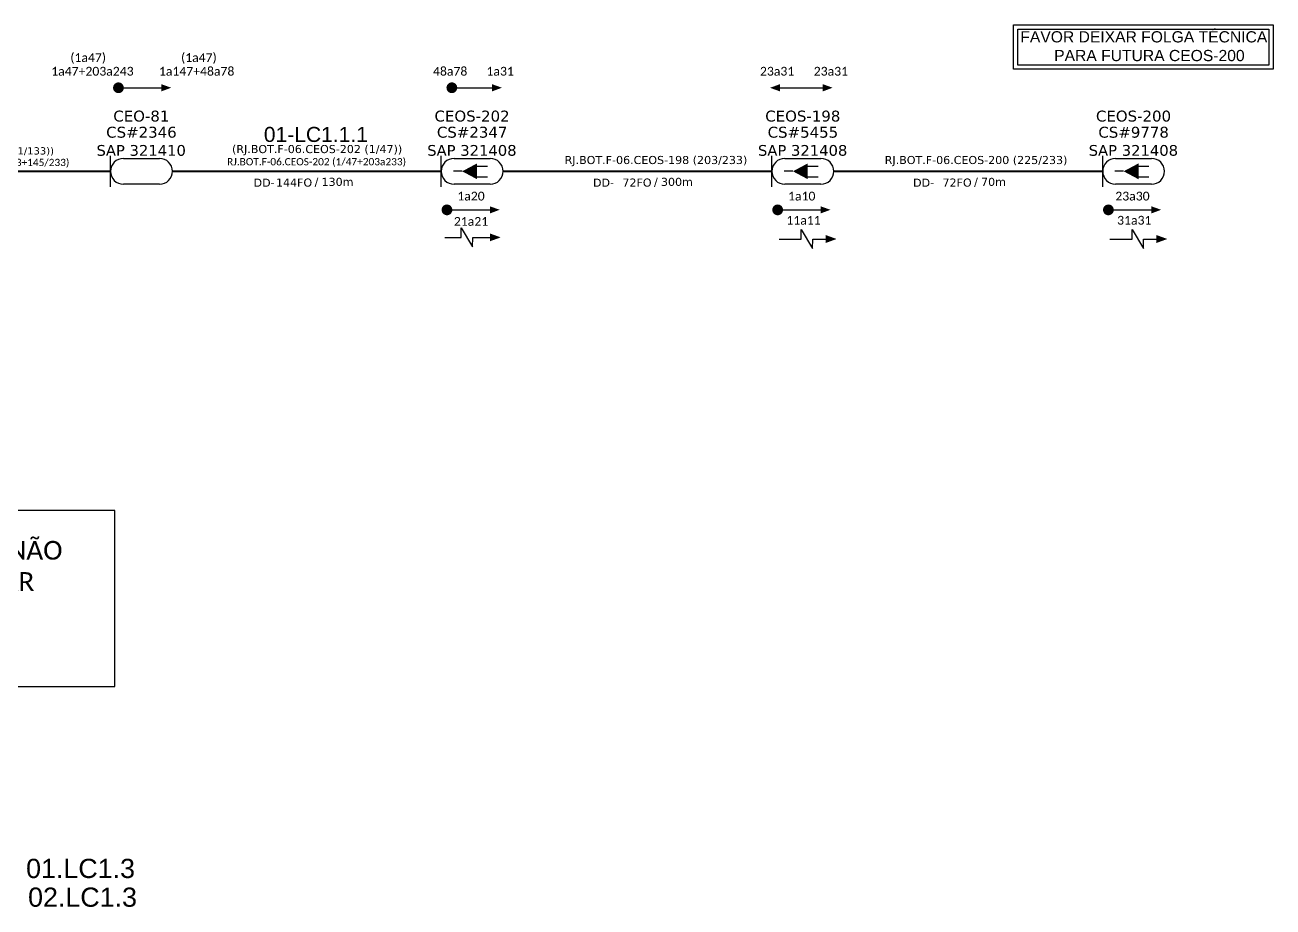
# Model space of a CAD drawing. Header units: millimetres. Extents: x 253 to 367, y 402 to 463.
# Drawn here: x 324.33 to 366.56, y 424.74 to 454.58 of the extents above; entities that cross this region are included whole.
import ezdxf
from ezdxf.enums import TextEntityAlignment as Align

# ---------------------------------------------------------------- set-up
doc = ezdxf.new("R2010")
doc.units = ezdxf.units.MM
doc.header["$LTSCALE"] = 0.03
doc.linetypes.add('ARILSUPP', pattern=[2.98, 1.42, -0.71, 0.14, -0.71])
for name, color, linetype in [('20.4-CEOS', 1, 'Continuous'), ('20.5-CABO AÉREO', 1, 'Continuous'), ('CEO', 1, 'Continuous'), ('LC1', 3, 'Continuous'), ('SETA', 7, 'Continuous'), ('texto', 255, 'Continuous')]:
    doc.layers.add(name, color=color, linetype=linetype)
doc.layers.add('40.1-ETIQUETAS', color=1, linetype='Continuous', lineweight=20)
doc.styles.add('ARIAL', font='arial.ttf')
doc.styles.add('siredit', font='verdana.ttf')
doc.styles.get("Standard").update_dxf_attribs({"font": 'arial.ttf'})

# ---------------------------------------------------------------- blocks, each defined once
blk = doc.blocks.new('ETIQUETA_RS5F')
at = {"layer": '40.1-ETIQUETAS', "color": 0, "style": 'siredit'}
blk.add_text('/', height=1.5, dxfattribs=at).set_placement((1.55, -1.95), align=Align.MIDDLE_RIGHT)
for tag, p in [('ETIQUETA_R_PRIMARIA', (1.18, 4.1)), ('ETIQUETA_R_SECUNDARIA', (1.18, 2.1)), ('F_ATIVAS/F_MORTAS', (1.11, -4.24))]:
    blk.add_attdef(tag, text='', height=1.5, dxfattribs=at).set_placement(p, align=Align.MIDDLE_CENTER)
for tag, p in [('TIPO_CABO', (-6.62, -2.12)), ('CAP_CABO', (0.37, -2.09))]:
    blk.add_attdef(tag, text='', height=1.5, dxfattribs=at).set_placement(p, align=Align.MIDDLE_RIGHT)
blk.add_attdef('METROS', text='', height=1.5, dxfattribs=at).set_placement((2.11, -1.95), align=Align.MIDDLE_LEFT)
for tag, p in [('FUSÃO_1', (0.82, -8.39)), ('FUSÃO_2', (0.82, -10.6)), ('FUSÃO_3', (0.82, -12.93)), ('FUSÃO_4', (0.82, -15.14)), ('FUSÃO_5', (0.82, -17.16))]:
    blk.add_attdef(tag, text='', height=1.5, dxfattribs=at).set_placement(p, align=Align.CENTER)

msp = doc.modelspace()

# ---------------------------------------------------------------- linework, layer by layer
at = {"color": 3, "ltscale": 9e-07}
for points in [[(357.782, 454.582), (366.564, 454.582), (366.564, 453.087), (357.782, 453.087)], [(357.922, 454.442), (366.424, 454.442), (366.424, 453.227), (357.922, 453.227)]]:
    msp.add_lwpolyline(points, close=True, dxfattribs=at)
at = {"color": 7, "const_width": 0.182}
for points in [[(327.476, 452.546, 1), (327.505, 452.367, 1)], [(338.683, 452.456, 1), (338.865, 452.457, 1)], [(338.517, 448.325, 1), (338.699, 448.326, 1)], [(349.709, 448.325, 1), (349.891, 448.326, 1)], [(360.901, 448.325, 1), (361.083, 448.326, 1)]]:
    msp.add_lwpolyline(points, format="xyb", close=True, dxfattribs=at)
at = {"color": 7}
for points in [[(327.49, 452.456), (328.943, 452.456)], [(338.683, 452.456), (340.135, 452.456)], [(349.875, 452.456), (351.328, 452.456)], [(338.608, 448.326), (340.06, 448.326)], [(349.8, 448.326), (351.252, 448.326)], [(360.992, 448.326), (362.445, 448.326)], [(339.094, 447.395), (339.094, 447.717), (339.478, 447.074), (339.479, 447.395)], [(350.6, 447.337), (350.6, 447.659), (350.984, 447.016), (350.985, 447.337)], [(361.792, 447.337), (361.792, 447.659), (362.177, 447.016), (362.177, 447.337)]]:
    msp.add_lwpolyline(points, dxfattribs=at)
at = {"color": 1}
msp.add_lwpolyline([(327.37, 438.158), (318.246, 438.158), (318.246, 432.197), (327.37, 432.197)], close=True, dxfattribs=at)
at = {"layer": '20.4-CEOS', "color": 5}
for p, q in [((327.657, 450.065), (328.879, 450.065)), ((338.85, 450.065), (340.071, 450.065)), ((328.879, 449.194), (327.657, 449.194)), ((340.071, 449.194), (338.85, 449.194))]:
    msp.add_line(p, q, dxfattribs=at)
at = {"layer": '20.4-CEOS', "color": 1}
for p, q in [((350.042, 450.065), (351.264, 450.065)), ((351.264, 449.194), (350.042, 449.194))]:
    msp.add_line(p, q, dxfattribs=at)
at = {"layer": '20.4-CEOS', "color": 8}
for p, q in [((361.235, 450.065), (362.456, 450.065)), ((362.456, 449.194), (361.235, 449.194))]:
    msp.add_line(p, q, dxfattribs=at)
at = {"layer": '20.4-CEOS', "color": 5}
for points in [[(327.222, 449.105), (327.222, 450.155)], [(338.414, 449.105), (338.414, 450.155)], [(339.123, 449.63), (338.829, 449.63)], [(339.605, 449.803), (339.976, 449.803)], [(339.605, 449.44), (339.976, 449.44)]]:
    msp.add_lwpolyline(points, dxfattribs=at)
msp.add_lwpolyline([(339.123, 449.63, 0, 0.538, 0), (339.628, 449.63, 0.538, 0.538, 0)], format="xyseb", dxfattribs=at)
at = {"layer": '20.4-CEOS', "color": 1}
for points in [[(349.607, 449.105), (349.607, 450.155)], [(350.316, 449.63), (350.022, 449.63)], [(350.798, 449.803), (351.169, 449.803)], [(350.798, 449.44), (351.169, 449.44)]]:
    msp.add_lwpolyline(points, dxfattribs=at)
msp.add_lwpolyline([(350.316, 449.63, 0, 0.538, 0), (350.82, 449.63, 0.538, 0.538, 0)], format="xyseb", dxfattribs=at)
at = {"layer": '20.4-CEOS', "color": 8}
for points in [[(360.799, 449.105), (360.799, 450.155)], [(361.508, 449.63), (361.214, 449.63)], [(361.99, 449.803), (362.361, 449.803)], [(361.99, 449.44), (362.361, 449.44)]]:
    msp.add_lwpolyline(points, dxfattribs=at)
msp.add_lwpolyline([(361.508, 449.63, 0, 0.538, 0), (362.013, 449.63, 0.538, 0.538, 0)], format="xyseb", dxfattribs=at)
at = {"layer": '20.4-CEOS', "color": 5}
for centre, start, end in [((327.657, 449.63), 90, 270), ((328.879, 449.63), 270, 90), ((338.85, 449.63), 90, 270), ((340.071, 449.63), 270, 90)]:
    msp.add_arc(centre, 0.436, start, end, dxfattribs=at)
at = {"layer": '20.4-CEOS', "color": 1}
for centre, start, end in [((350.042, 449.63), 90, 270), ((351.264, 449.63), 270, 90)]:
    msp.add_arc(centre, 0.436, start, end, dxfattribs=at)
at = {"layer": '20.4-CEOS', "color": 8}
for centre, start, end in [((361.235, 449.63), 90, 270), ((362.456, 449.63), 270, 90)]:
    msp.add_arc(centre, 0.436, start, end, dxfattribs=at)
at = {"layer": '20.5-CABO AÉREO', "color": 5, "ltscale": 8, "const_width": 0.0728}
for points in [[(318.122, 449.63), (327.222, 449.63)], [(329.314, 449.63), (338.414, 449.63)]]:
    msp.add_lwpolyline(points, dxfattribs=at)
at = {"layer": '20.5-CABO AÉREO', "color": 1, "ltscale": 8, "const_width": 0.0728}
for points in [[(340.507, 449.63), (349.607, 449.63)], [(351.699, 449.63), (360.799, 449.63)]]:
    msp.add_lwpolyline(points, dxfattribs=at)
at = {"layer": 'SETA', "color": 7}
for points in [[(338.537, 447.395), (339.094, 447.395)], [(339.479, 447.395), (340.06, 447.395)], [(349.845, 447.337), (350.6, 447.337)], [(350.985, 447.337), (351.566, 447.337)], [(361.037, 447.337), (361.792, 447.337)], [(362.177, 447.337), (362.758, 447.337)]]:
    msp.add_lwpolyline(points, dxfattribs=at)
for points in [[(328.942, 452.578), (329.276, 452.458), (328.943, 452.335)], [(340.135, 452.578), (340.469, 452.458), (340.136, 452.335)], [(349.876, 452.335), (349.542, 452.455), (349.875, 452.578)], [(351.327, 452.578), (351.661, 452.458), (351.328, 452.335)], [(340.059, 448.447), (340.393, 448.328), (340.061, 448.205)], [(351.252, 448.447), (351.586, 448.328), (351.253, 448.205)], [(362.444, 448.447), (362.778, 448.328), (362.445, 448.205)], [(340.06, 447.528), (340.427, 447.395), (340.06, 447.262)], [(351.428, 447.473), (351.794, 447.34), (351.428, 447.206)], [(362.62, 447.473), (362.987, 447.34), (362.62, 447.206)]]:
    msp.add_solid(points, dxfattribs=at)

# ---------------------------------------------------------------- block references
at = {"layer": '40.1-ETIQUETAS', "color": 5}
ref = msp.add_blockref('ETIQUETA_RS5F', (322.625, 449.63), dxfattribs=dict(at, xscale=0.1637924335461435, yscale=0.1637924335461383, zscale=0.1637924335461425))
ref.add_attrib('ETIQUETA_R_SECUNDARIA', '(RJ.BOT.F-06.CEO-81 (1/133))', dxfattribs={"color": 0, "height": 0.24569, "style": 'siredit'}).set_placement((322.824, 450.322), align=Align.MIDDLE_CENTER)
ref.add_attrib('TIPO_CABO', 'DD-', dxfattribs={"color": 0, "height": 0.2457, "style": 'siredit'}).set_placement((321.547, 449.283), align=Align.MIDDLE_RIGHT)
ref.add_attrib('CAP_CABO', '288FO', dxfattribs={"color": 0, "height": 0.2457, "style": 'siredit'}).set_placement((322.69, 449.287), align=Align.MIDDLE_RIGHT)
ref.add_attrib('METROS', '250m', dxfattribs={"color": 0, "height": 0.2457, "style": 'siredit'}).set_placement((322.976, 449.31), align=Align.MIDDLE_LEFT)
ref = msp.add_blockref('ETIQUETA_RS5F', (333.974, 449.63), dxfattribs=dict(at, xscale=0.1819915928290472, yscale=0.1819915928290472, zscale=0.1819915928290472))
ref.add_attrib('ETIQUETA_R_SECUNDARIA', '(RJ.BOT.F-06.CEOS-202 (1/47))', dxfattribs={"color": 0, "height": 0.27299, "style": 'siredit'}).set_placement((334.214, 450.384), align=Align.MIDDLE_CENTER)
ref.add_attrib('TIPO_CABO', 'DD-', dxfattribs={"color": 0, "height": 0.273, "style": 'siredit'}).set_placement((332.775, 449.245), align=Align.MIDDLE_RIGHT)
ref.add_attrib('CAP_CABO', '144FO', dxfattribs={"color": 0, "height": 0.273, "style": 'siredit'}).set_placement((334.046, 449.249), align=Align.MIDDLE_RIGHT)
ref.add_attrib('METROS', '130m', dxfattribs={"color": 0, "height": 0.273, "style": 'siredit'}).set_placement((334.364, 449.274), align=Align.MIDDLE_LEFT)
at = {"layer": '40.1-ETIQUETAS', "color": 7}
ref = msp.add_blockref('ETIQUETA_RS5F', (345.46, 449.63), dxfattribs=dict(at, xscale=0.1819915928290472, yscale=0.1819915928290472, zscale=0.1819915928290472))
ref.add_attrib('ETIQUETA_R_SECUNDARIA', 'RJ.BOT.F-06.CEOS-198 (203/233)', dxfattribs={"color": 0, "height": 0.27299, "style": 'siredit'}).set_placement((345.681, 450.013), align=Align.MIDDLE_CENTER)
ref.add_attrib('TIPO_CABO', 'DD-', dxfattribs={"color": 0, "height": 0.273, "style": 'siredit'}).set_placement((344.262, 449.245), align=Align.MIDDLE_RIGHT)
ref.add_attrib('CAP_CABO', '72FO', dxfattribs={"color": 0, "height": 0.273, "style": 'siredit'}).set_placement((345.532, 449.249), align=Align.MIDDLE_RIGHT)
ref.add_attrib('METROS', '300m', dxfattribs={"color": 0, "height": 0.273, "style": 'siredit'}).set_placement((345.85, 449.274), align=Align.MIDDLE_LEFT)
ref = msp.add_blockref('ETIQUETA_RS5F', (356.293, 449.63), dxfattribs=dict(at, xscale=0.1819915928290472, yscale=0.1819915928290472, zscale=0.1819915928290472))
ref.add_attrib('ETIQUETA_R_SECUNDARIA', 'RJ.BOT.F-06.CEOS-200 (225/233)', dxfattribs={"color": 0, "height": 0.27299, "style": 'siredit'}).set_placement((356.514, 450.013), align=Align.MIDDLE_CENTER)
ref.add_attrib('TIPO_CABO', 'DD-', dxfattribs={"color": 0, "height": 0.273, "style": 'siredit'}).set_placement((355.094, 449.245), align=Align.MIDDLE_RIGHT)
ref.add_attrib('CAP_CABO', '72FO', dxfattribs={"color": 0, "height": 0.273, "style": 'siredit'}).set_placement((356.365, 449.249), align=Align.MIDDLE_RIGHT)
ref.add_attrib('METROS', '70m', dxfattribs={"color": 0, "height": 0.273, "style": 'siredit'}).set_placement((356.683, 449.274), align=Align.MIDDLE_LEFT)

# ---------------------------------------------------------------- texts
at = {"color": 7, "style": 'ARIAL'}
for s, p in [('FAVOR DEIXAR FOLGA TÉCNICA', (358.012, 453.992)), ('PARA FUTURA CEOS-200', (359.157, 453.359))]:
    msp.add_text(s, height=0.37917, rotation=359.9867, dxfattribs=at).set_placement(p)
at = {"layer": '20.4-CEOS', "color": 7, "style": 'siredit'}
for s, height, p in [('CS#2346', 0.369, (328.269, 450.953)), ('CS#2347', 0.369, (339.461, 450.953)), ('CS#5455', 0.369, (350.654, 450.953)), ('CS#9778', 0.369, (361.846, 450.953)), ('SAP 321410', 0.364, (328.26, 450.338)), ('SAP 321408', 0.364, (339.452, 450.338)), ('SAP 321408', 0.364, (350.645, 450.338)), ('SAP 321408', 0.364, (361.837, 450.338))]:
    msp.add_text(s, height=height, dxfattribs=at).set_placement(p, align=Align.MIDDLE_CENTER)
at = {"layer": '40.1-ETIQUETAS', "color": 5, "char_height": 0.29719, "width": 5.0766, "attachment_point": 5, "style": 'ARIAL'}
for insert in [(326.466, 453.446), (330.213, 453.446)]:
    msp.add_mtext('{\\fCalibri|b0|i0|c0|p34;(1a47)}', dxfattribs=dict(at, insert=insert))
at = {"layer": '40.1-ETIQUETAS', "color": 7, "char_height": 0.29719, "width": 5.0766, "attachment_point": 5, "style": 'ARIAL'}
for s, insert in [('\\fCalibri|b0|i0|c0|p34;1a47\\C1;+203a243', (326.61, 453.014)), ('\\fCalibri|b0|i0|c0|p34;1a147\\C1;+48a78', (330.137, 453.014)), ('\\fCalibri|b0|i0|c0|p34;48a78', (338.717, 453.014)), ('\\fCalibri|b0|i0|c0|p34;1a31', (340.409, 453.014)), ('{\\fCalibri|b0|i0|c0|p34;23a31}', (349.781, 453.014)), ('{\\fCalibri|b0|i0|c0|p34;23a31}', (351.601, 453.014)), ('{\\fCalibri|b0|i0|c0|p34;1a20}', (339.422, 448.79)), ('{\\fCalibri|b0|i0|c0|p34;1a10}', (350.614, 448.79)), ('{\\fCalibri|b0|i0|c0|p34;23a30}', (361.807, 448.79)), ('{\\fCalibri|b0|i0|c0|p34;21a21}', (339.422, 447.934)), ('{\\fCalibri|b0|i0|c0|p34;11a11}', (350.676, 447.972)), ('{\\fCalibri|b0|i0|c0|p34;31a31}', (361.868, 447.972))]:
    msp.add_mtext(s, dxfattribs=dict(at, insert=insert))
at = {"layer": '40.1-ETIQUETAS', "color": 0, "char_height": 0.24569, "width": 6.14547, "attachment_point": 1, "style": 'siredit'}
for s, insert in [('{\\fCalibri|b0|i0|c0|p34;\\C1;RJ.BOT.F-06.CEO-81 (1/133+145/233)}', (319.983, 450.053)), ('{\\fCalibri|b0|i0|c0|p34;\\C1;RJ.BOT.F-06.CEOS-202 (1/47+203a233)}', (331.166, 450.078))]:
    msp.add_mtext(s, dxfattribs=dict(at, insert=insert))
at = {"layer": 'CEO', "color": 7, "style": 'siredit'}
for s, p in [('CEO-81', (328.265, 451.499)), ('CEOS-202', (339.457, 451.499)), ('CEOS-198', (350.65, 451.499)), ('CEOS-200', (361.842, 451.499))]:
    msp.add_text(s, height=0.369, dxfattribs=at).set_placement(p, align=Align.MIDDLE_CENTER)
at = {"layer": 'LC1', "color": 7, "linetype": 'ARILSUPP', "style": 'ARIAL'}
msp.add_text('01-LC1.1.1', height=0.5096, dxfattribs=at).set_placement((334.172, 450.878), align=Align.MIDDLE_CENTER)
at = {"layer": 'texto', "insert": (322.685, 436.277, -0.127), "char_height": 0.6336, "width": 6.27649, "attachment_point": 5}
msp.add_mtext('\\C2;\\fCalibri|b0|i0|c0|p34;CDOE´s A NÃO INSTALAR', dxfattribs=at)
at = {"layer": 'texto', "color": 3, "char_height": 0.65, "width": 4.73782, "attachment_point": 5}
for s, insert in [('\\fArial|b0|i0;01.LC1.3', (326.208, 426.039, 0.25)), ('\\fArial|b0|i0;02.LC1.3', (326.275, 425.067, 0.25))]:
    msp.add_mtext(s, dxfattribs=dict(at, insert=insert))

doc.saveas('drawing.dxf')
